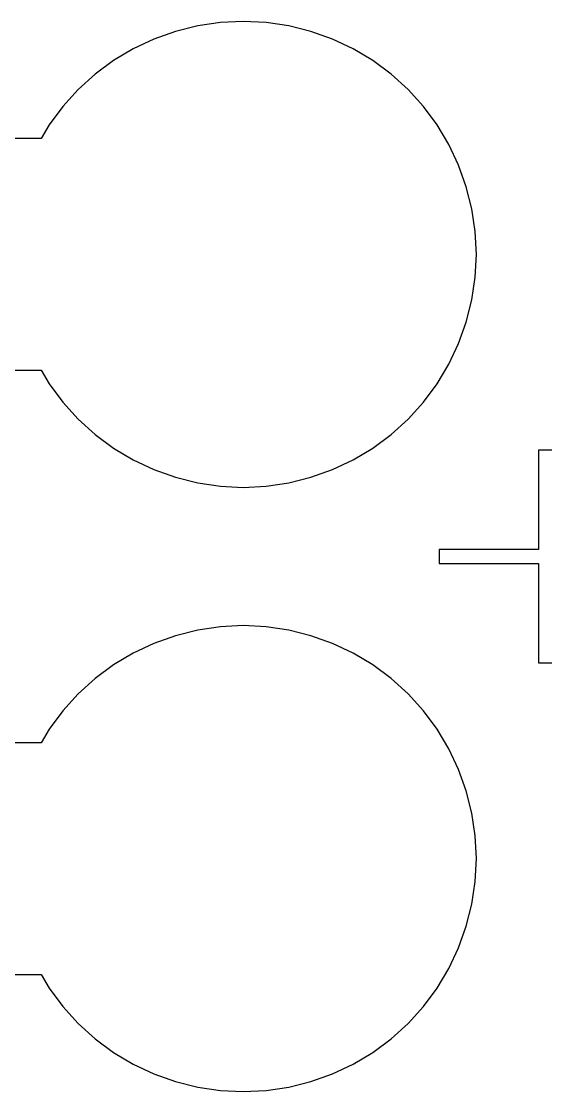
# Model space of a CAD drawing. Extents: x 1 to 107, y 1 to 71.
# Drawn here: x 28.2 to 36, y 28.03 to 43.97 of the extents above; entities that cross this region are included whole.
import ezdxf

# ---------------------------------------------------------------- set-up
doc = ezdxf.new("R2010")
doc.units = 0

msp = doc.modelspace()

# ---------------------------------------------------------------- linework, layer by layer
for p, q in [((30.823, 43.9033), (30.4927, 43.8206)), ((31.1599, 43.9533), (30.823, 43.9033)), ((31.5, 43.97), (31.1599, 43.9533)), ((31.8401, 43.9533), (31.5, 43.97)), ((32.177, 43.9033), (31.8401, 43.9533)), ((32.5073, 43.8206), (32.177, 43.9033)), ((30.1721, 43.7059), (29.8642, 43.5603)), ((30.4927, 43.8206), (30.1721, 43.7059)), ((32.8279, 43.7059), (32.5073, 43.8206)), ((33.1357, 43.5603), (32.8279, 43.7059)), ((29.8642, 43.5603), (29.5722, 43.3852)), ((33.4278, 43.3852), (33.1357, 43.5603)), ((29.5722, 43.3852), (29.2986, 43.1823)), ((33.7013, 43.1823), (33.4278, 43.3852)), ((29.2986, 43.1823), (29.0463, 42.9537)), ((33.9537, 42.9537), (33.7013, 43.1823)), ((29.0463, 42.9537), (28.8176, 42.7013)), ((34.1823, 42.7013), (33.9537, 42.9537)), ((28.8176, 42.7013), (28.6148, 42.4278)), ((34.3852, 42.4278), (34.1823, 42.7013)), ((28.6148, 42.4278), (28.4932, 42.225)), ((34.5603, 42.1357), (34.3852, 42.4278)), ((28.4932, 42.225), (25.5068, 42.225)), ((34.7059, 41.8279), (34.5603, 42.1357)), ((34.8206, 41.5073), (34.7059, 41.8279)), ((34.9033, 41.177), (34.8206, 41.5073)), ((34.9533, 40.8401), (34.9033, 41.177)), ((34.97, 40.5), (34.9533, 40.8401)), ((34.9533, 40.1599), (34.97, 40.5)), ((34.9033, 39.823), (34.9533, 40.1599)), ((34.8206, 39.4927), (34.9033, 39.823)), ((34.7059, 39.1721), (34.8206, 39.4927)), ((34.5603, 38.8643), (34.7059, 39.1721)), ((25.5068, 38.775), (28.4932, 38.775)), ((28.4932, 38.775), (28.6148, 38.5722)), ((34.3852, 38.5722), (34.5603, 38.8643)), ((28.6148, 38.5722), (28.8176, 38.2987)), ((34.1823, 38.2987), (34.3852, 38.5722)), ((28.8176, 38.2987), (29.0463, 38.0463)), ((33.9537, 38.0463), (34.1823, 38.2987)), ((29.0463, 38.0463), (29.2986, 37.8177)), ((33.7013, 37.8177), (33.9537, 38.0463)), ((29.2986, 37.8177), (29.5722, 37.6148)), ((33.4278, 37.6148), (33.7013, 37.8177)), ((29.5722, 37.6148), (29.8642, 37.4397)), ((33.1357, 37.4397), (33.4278, 37.6148)), ((36.1055, 37.582), (35.8945, 37.582)), ((35.8945, 37.582), (35.8945, 36.1055)), ((29.8642, 37.4397), (30.1721, 37.2941)), ((32.8279, 37.2941), (33.1357, 37.4397)), ((30.1721, 37.2941), (30.4927, 37.1794)), ((30.4927, 37.1794), (30.823, 37.0967)), ((32.177, 37.0967), (32.5073, 37.1794)), ((32.5073, 37.1794), (32.8279, 37.2941)), ((30.823, 37.0967), (31.1599, 37.0467)), ((31.1599, 37.0467), (31.5, 37.03)), ((31.5, 37.03), (31.8401, 37.0467)), ((31.8401, 37.0467), (32.177, 37.0967)), ((35.8945, 36.1055), (34.418, 36.1055)), ((34.418, 36.1055), (34.418, 35.8945)), ((34.418, 35.8945), (35.8945, 35.8945)), ((35.8945, 35.8945), (35.8945, 34.418)), ((31.1599, 34.9533), (30.823, 34.9033)), ((31.5, 34.97), (31.1599, 34.9533)), ((31.8401, 34.9533), (31.5, 34.97)), ((32.177, 34.9033), (31.8401, 34.9533)), ((30.4927, 34.8206), (30.1721, 34.7059)), ((30.823, 34.9033), (30.4927, 34.8206)), ((32.5073, 34.8206), (32.177, 34.9033)), ((32.8279, 34.7059), (32.5073, 34.8206)), ((30.1721, 34.7059), (29.8642, 34.5603)), ((33.1357, 34.5603), (32.8279, 34.7059)), ((29.8642, 34.5603), (29.5722, 34.3852)), ((33.4278, 34.3852), (33.1357, 34.5603)), ((29.5722, 34.3852), (29.2986, 34.1823)), ((33.7013, 34.1823), (33.4278, 34.3852)), ((35.8945, 34.418), (36.1055, 34.418)), ((29.2986, 34.1823), (29.0463, 33.9537)), ((33.9537, 33.9537), (33.7013, 34.1823)), ((29.0463, 33.9537), (28.8176, 33.7013)), ((34.1823, 33.7013), (33.9537, 33.9537)), ((28.8176, 33.7013), (28.6148, 33.4278)), ((34.3852, 33.4278), (34.1823, 33.7013)), ((28.6148, 33.4278), (28.4932, 33.225)), ((34.5603, 33.1357), (34.3852, 33.4278)), ((28.4932, 33.225), (25.5068, 33.225)), ((34.7059, 32.8279), (34.5603, 33.1357)), ((34.8206, 32.5073), (34.7059, 32.8279)), ((34.9033, 32.177), (34.8206, 32.5073)), ((34.9533, 31.8401), (34.9033, 32.177)), ((34.97, 31.5), (34.9533, 31.8401)), ((34.9533, 31.1599), (34.97, 31.5)), ((34.9033, 30.823), (34.9533, 31.1599)), ((34.8206, 30.4927), (34.9033, 30.823)), ((34.7059, 30.1721), (34.8206, 30.4927)), ((34.5603, 29.8643), (34.7059, 30.1721)), ((34.3852, 29.5722), (34.5603, 29.8643)), ((25.5068, 29.775), (28.4932, 29.775)), ((28.4932, 29.775), (28.6148, 29.5722)), ((28.6148, 29.5722), (28.8176, 29.2987)), ((34.1823, 29.2987), (34.3852, 29.5722)), ((28.8176, 29.2987), (29.0463, 29.0463)), ((33.9537, 29.0463), (34.1823, 29.2987)), ((29.0463, 29.0463), (29.2986, 28.8177)), ((33.7013, 28.8177), (33.9537, 29.0463)), ((29.2986, 28.8177), (29.5722, 28.6148)), ((33.4278, 28.6148), (33.7013, 28.8177)), ((29.5722, 28.6148), (29.8642, 28.4397)), ((33.1357, 28.4397), (33.4278, 28.6148)), ((29.8642, 28.4397), (30.1721, 28.2941)), ((32.8279, 28.2941), (33.1357, 28.4397)), ((30.1721, 28.2941), (30.4927, 28.1794)), ((32.5073, 28.1794), (32.8279, 28.2941)), ((30.4927, 28.1794), (30.823, 28.0967)), ((30.823, 28.0967), (31.1599, 28.0467)), ((31.8401, 28.0467), (32.177, 28.0967)), ((32.177, 28.0967), (32.5073, 28.1794)), ((31.1599, 28.0467), (31.5, 28.03)), ((31.5, 28.03), (31.8401, 28.0467))]:
    msp.add_line(p, q)

doc.saveas('drawing.dxf')
